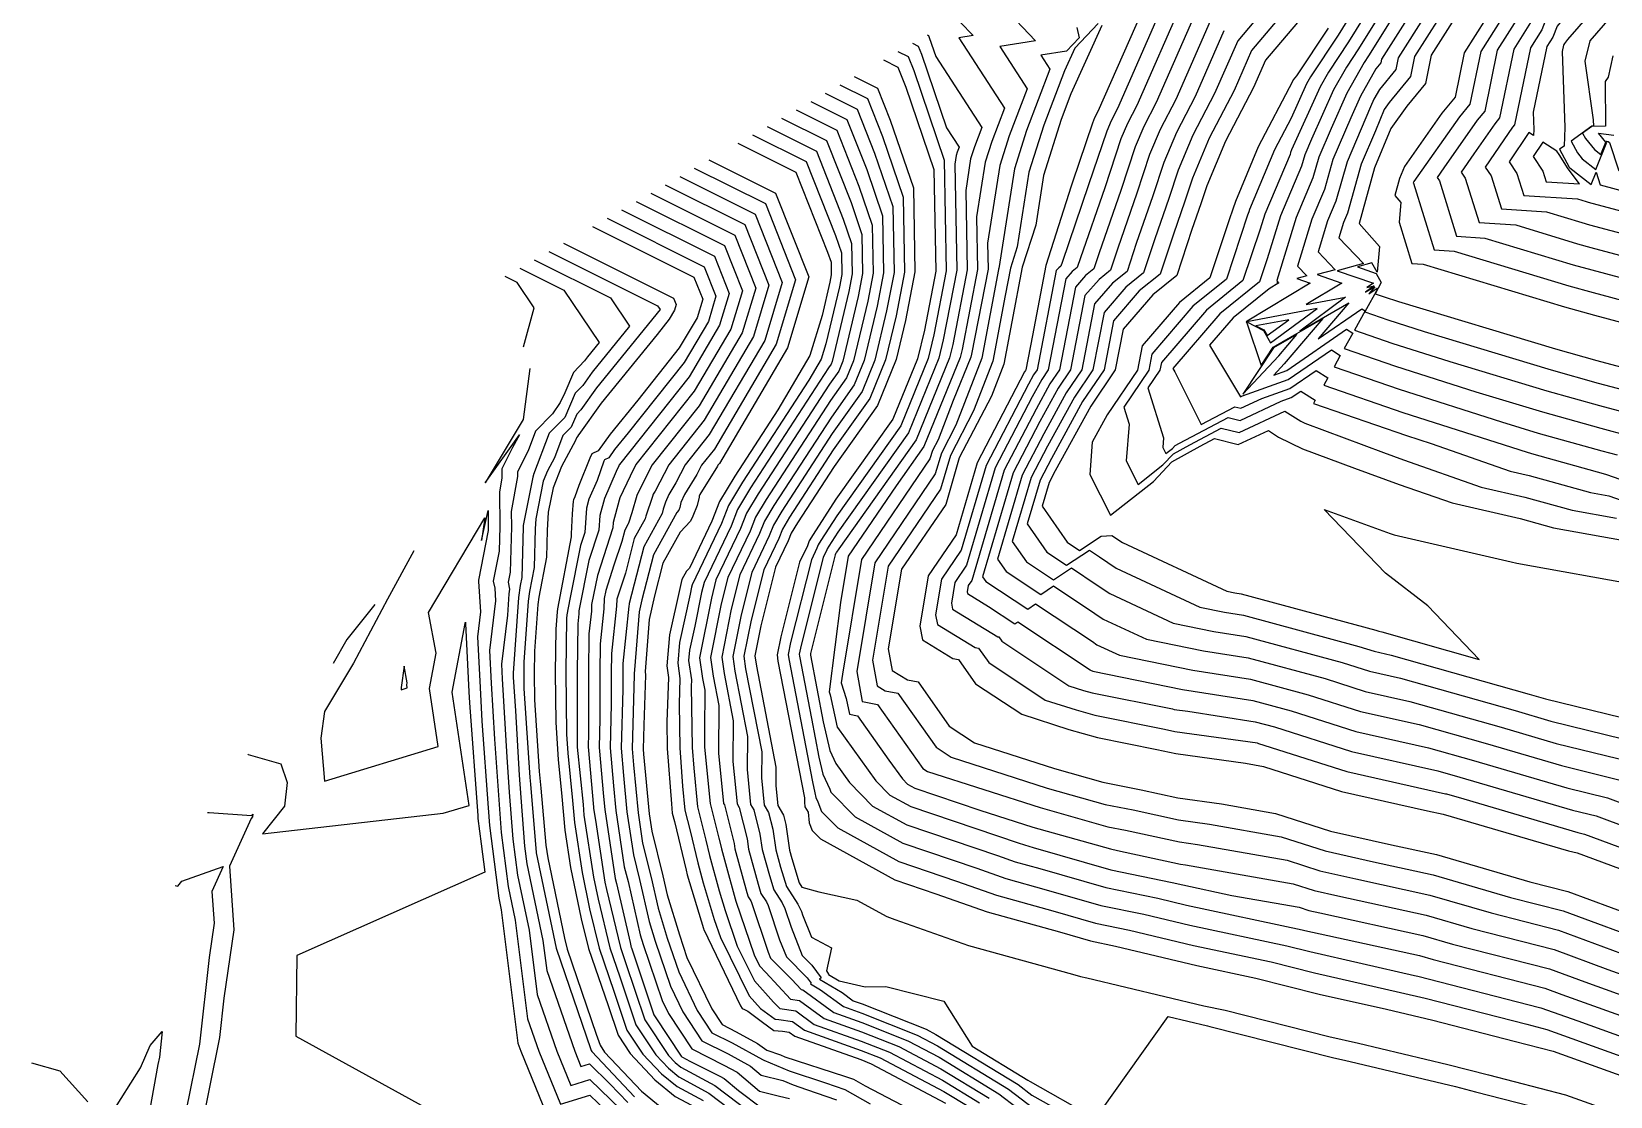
# Model space of a CAD drawing. Header units: millimetres. Extents: x 1157528 to 1158127, y 1280646 to 1281429.
# Drawn here: x 1157646.3 to 1157721, y 1280995.7 to 1281046.1 of the extents above; entities that cross this region are included whole.
import ezdxf

# ---------------------------------------------------------------- set-up
doc = ezdxf.new("R2010")
doc.units = ezdxf.units.MM
doc.layers.add('OCTUBRE', color=31, linetype='Continuous')

msp = doc.modelspace()

# ---------------------------------------------------------------- linework, layer by layer
at = {"layer": 'OCTUBRE', "flags": 128}
for points, elevation in [([(1157720.976, 1281056.097), (1157720.738, 1281055.367), (1157720.164, 1281053.084), (1157718.73, 1281051.621), (1157717.047, 1281049.577), (1157716.13, 1281047.224), (1157714.826, 1281045.164), (1157714.312, 1281042.675), (1157713.826, 1281042.083), (1157711.669, 1281039.011), (1157711.634, 1281038.96), (1157711.646, 1281038.943), (1157712.63, 1281035.787), (1157713.567, 1281035.725), (1157718.988, 1281034.086), (1157720.144, 1281033.763), (1157724.757, 1281032.527)], 404), ([(1157721.116, 1281054.087), (1157720.767, 1281052.701), (1157719.896, 1281051.812), (1157717.393, 1281048.772), (1157716.656, 1281046.88), (1157715.608, 1281045.224), (1157715.014, 1281042.348), (1157714.658, 1281041.915), (1157713.083, 1281039.671), (1157712.768, 1281039.207), (1157712.868, 1281039.056), (1157713.687, 1281036.431), (1157715.023, 1281036.343), (1157719.195, 1281035.081), (1157720.085, 1281034.833), (1157725.254, 1281033.448)], 403.5), ([(1157721.063, 1281052.003), (1157717.739, 1281047.967), (1157717.182, 1281046.536), (1157716.389, 1281045.283), (1157715.715, 1281042.021), (1157715.491, 1281041.748), (1157714.496, 1281040.331), (1157713.901, 1281039.454), (1157714.09, 1281039.17), (1157714.744, 1281037.074), (1157716.48, 1281036.96), (1157719.402, 1281036.076), (1157720.026, 1281035.902), (1157725.752, 1281034.368)], 403), ([(1157721.188, 1281050.929), (1157718.085, 1281047.162), (1157717.708, 1281046.192), (1157717.17, 1281045.343), (1157716.417, 1281041.694), (1157716.323, 1281041.58), (1157715.91, 1281040.991), (1157715.034, 1281039.701), (1157715.313, 1281039.283), (1157715.801, 1281037.718), (1157717.936, 1281037.578), (1157719.61, 1281037.072), (1157719.967, 1281036.972), (1157726.249, 1281035.288)], 402.5), ([(1157721.642, 1281050.163), (1157720.06, 1281048.333), (1157718.432, 1281046.357), (1157718.234, 1281045.848), (1157717.951, 1281045.402), (1157717.309, 1281042.29), (1157717.337, 1281041.484), (1157717.325, 1281041.191), (1157717.105, 1281041.33), (1157716.167, 1281039.948), (1157716.535, 1281039.396), (1157716.858, 1281038.362), (1157719.393, 1281038.195), (1157719.817, 1281038.067), (1157719.908, 1281038.041), (1157726.747, 1281036.209)], 402), ([(1157711.659, 1281049.504), (1157709.045, 1281045.291), (1157708.474, 1281044.424), (1157707.867, 1281043.346), (1157706.818, 1281041.016), (1157706.502, 1281040.276), (1157706.353, 1281039.742), (1157705.356, 1281037.398), (1157704.731, 1281035.365), (1157704.367, 1281034.268), (1157702.488, 1281032.752), (1157700.273, 1281030.177), (1157700.371, 1281030.015), (1157701.609, 1281027.518), (1157703.197, 1281028.361), (1157703.485, 1281028.289), (1157704.471, 1281028.75), (1157705.797, 1281029.224), (1157707.042, 1281030.08), (1157707.593, 1281029.726), (1157707.404, 1281029.383), (1157711.143, 1281028.095), (1157717.015, 1281026.22), (1157717.328, 1281026.125), (1157720.616, 1281025.207), (1157720.777, 1281025.164), (1157723.51, 1281024.201)], 408), ([(1157712.976, 1281049.288), (1157710.138, 1281044.807), (1157710.103, 1281044.636), (1157709.867, 1281044.348), (1157709.138, 1281043.054), (1157708.679, 1281042.035), (1157707.837, 1281040.06), (1157707.438, 1281038.633), (1157706.843, 1281037.236), (1157706.16, 1281035.013), (1157706.597, 1281034.558), (1157706.135, 1281034.433), (1157706.769, 1281034.211), (1157703.784, 1281032.409), (1157703.757, 1281032.388), (1157703.739, 1281032.367), (1157703.763, 1281032.328), (1157704.438, 1281030.318), (1157705.006, 1281031.176), (1157707.364, 1281032.533), (1157705.531, 1281030.385), (1157705.041, 1281029.861), (1157705.654, 1281030.08), (1157708.485, 1281032.027), (1157708.776, 1281031.84), (1157708.375, 1281031.114), (1157710.792, 1281030.282), (1157714.587, 1281029.07), (1157717.743, 1281028.115), (1157720.498, 1281027.346), (1157721.772, 1281027.005)], 407), ([(1157699.415, 1281048.45), (1157696.731, 1281042.331), (1157696.573, 1281042.028), (1157696.466, 1281041.775), (1157695.533, 1281038.979), (1157695.47, 1281038.798), (1157694.27, 1281035.036), (1157693.639, 1281031.735), (1157693.324, 1281030.114), (1157693.299, 1281030.076), (1157693.262, 1281030.009), (1157691.024, 1281025.706), (1157690.023, 1281022.302), (1157688.706, 1281020.365), (1157688.31, 1281017.988), (1157688.43, 1281017.339), (1157689.863, 1281016.46), (1157690.134, 1281016.408), (1157690.942, 1281015.262), (1157693.124, 1281013.813), (1157695.357, 1281013.1), (1157696.706, 1281012.72), (1157699.509, 1281012.155), (1157700.413, 1281011.958), (1157703.705, 1281011.497), (1157704.558, 1281011.346), (1157708.236, 1281010.168), (1157712.315, 1281009.251), (1157713.048, 1281009.09), (1157718.974, 1281007.363), (1157719.385, 1281007.258), (1157726.235, 1281004.724)], 414.5), ([(1157709.525, 1281048.266), (1157708.086, 1281045.946), (1157706.78, 1281043.965), (1157706.596, 1281043.638), (1157705.866, 1281042.017), (1157705.083, 1281040.516), (1157703.899, 1281037.694), (1157703.862, 1281037.581), (1157703.806, 1281037.419), (1157702.801, 1281034.392), (1157701.22, 1281033.116), (1157699.276, 1281030.856), (1157699.129, 1281030.099), (1157697.947, 1281028.349), (1157698.203, 1281027.535), (1157698.069, 1281025.8), (1157698.634, 1281024.688), (1157699.801, 1281025.61), (1157700.3, 1281026.142), (1157701.074, 1281026.566), (1157702.561, 1281027.356), (1157703.405, 1281027.144), (1157705.571, 1281028.156), (1157706.315, 1281027.674), (1157706.511, 1281027.579), (1157710.229, 1281026.196), (1157711.179, 1281025.853), (1157714.842, 1281024.566), (1157716.904, 1281024.091), (1157719.142, 1281023.467), (1157721.243, 1281023.088)], 409), ([(1157710.592, 1281048.885), (1157708.566, 1281045.619), (1157707.627, 1281044.194), (1157707.231, 1281043.492), (1157705.887, 1281040.507), (1157705.835, 1281040.385), (1157705.81, 1281040.296), (1157704.612, 1281037.479), (1157704.394, 1281036.769), (1157703.584, 1281034.33), (1157701.854, 1281032.934), (1157699.727, 1281030.461), (1157699.656, 1281030.097), (1157699.088, 1281029.256), (1157699.832, 1281026.889), (1157699.797, 1281026.438), (1157699.945, 1281026.148), (1157700.249, 1281026.388), (1157700.378, 1281026.527), (1157700.58, 1281026.637), (1157702.879, 1281027.859), (1157703.445, 1281027.717), (1157705.387, 1281028.624), (1157705.868, 1281028.796), (1157706.32, 1281029.107), (1157707.001, 1281028.668), (1157706.918, 1281028.517), (1157711.319, 1281027.001), (1157712.483, 1281026.629), (1157716.213, 1281025.319), (1157717.116, 1281025.11), (1157720.014, 1281024.303), (1157720.886, 1281024.146), (1157723.338, 1281023.283)], 408.5), ([(1157713.502, 1281048.944), (1157710.92, 1281044.867), (1157710.805, 1281044.31), (1157710.033, 1281043.369), (1157709.773, 1281042.908), (1157709.609, 1281042.545), (1157708.504, 1281039.951), (1157707.98, 1281038.079), (1157707.587, 1281037.156), (1157707.136, 1281035.686), (1157707.942, 1281034.846), (1157707.088, 1281034.615), (1157708.26, 1281034.206), (1157706.577, 1281033.191), (1157708.438, 1281033.544), (1157706.268, 1281031.945), (1157708.588, 1281033.28), (1157707.133, 1281031.574), (1157709.207, 1281033.001), (1157709.367, 1281032.897), (1157708.861, 1281031.98), (1157710.616, 1281031.375), (1157713.372, 1281030.495), (1157717.95, 1281029.11), (1157720.439, 1281028.416), (1157722.27, 1281027.925)], 406.5), ([(1157714.027, 1281048.6), (1157711.701, 1281044.926), (1157711.506, 1281043.983), (1157710.496, 1281042.752), (1157710.266, 1281042.425), (1157709.843, 1281041.418), (1157709.172, 1281039.843), (1157708.523, 1281037.525), (1157708.331, 1281037.075), (1157708.111, 1281036.359), (1157709.287, 1281035.135), (1157708.042, 1281034.798), (1157709.75, 1281034.201), (1157709.433, 1281034.01), (1157709.784, 1281034.077), (1157709.375, 1281033.775), (1157709.812, 1281034.027), (1157709.538, 1281033.706), (1157709.929, 1281033.974), (1157709.959, 1281033.955), (1157709.347, 1281032.845), (1157710.441, 1281032.468), (1157712.158, 1281031.92), (1157718.158, 1281030.106), (1157720.38, 1281029.485), (1157722.767, 1281028.846)], 406), ([(1157721.602, 1281048.826), (1157718.931, 1281045.738), (1157718.778, 1281045.552), (1157718.759, 1281045.504), (1157718.733, 1281045.462), (1157718.672, 1281045.169), (1157718.799, 1281041.565), (1157718.764, 1281040.693), (1157718.555, 1281040.541), (1157719.011, 1281039.701), (1157719.035, 1281039.671), (1157720.04, 1281038.873), (1157720.275, 1281039.458), (1157720.468, 1281038.852), (1157726.008, 1281037.355)], 401.5), ([(1157700.069, 1281047.988), (1157697.65, 1281042.472), (1157697.346, 1281041.891), (1157697.142, 1281041.404), (1157696.29, 1281038.852), (1157695.031, 1281035.191), (1157694.971, 1281035.011), (1157694.877, 1281034.935), (1157694.761, 1281034.801), (1157693.852, 1281030.112), (1157693.685, 1281029.866), (1157693.442, 1281029.424), (1157691.448, 1281025.59), (1157690.27, 1281021.582), (1157689.337, 1281020.21), (1157689.057, 1281018.527), (1157689.142, 1281018.067), (1157690.929, 1281016.971), (1157691.089, 1281016.94), (1157691.565, 1281016.265), (1157694.237, 1281014.49), (1157695.699, 1281014.023), (1157696.581, 1281013.775), (1157699.878, 1281013.111), (1157700.371, 1281013.004), (1157704.273, 1281012.457), (1157704.278, 1281012.456), (1157708.492, 1281011.106), (1157713.166, 1281010.056), (1157713.207, 1281010.047), (1157714.024, 1281009.808), (1157719.411, 1281008.229), (1157719.735, 1281008.149), (1157727.132, 1281005.395)], 414), ([(1157700.724, 1281047.525), (1157698.569, 1281042.614), (1157698.12, 1281041.753), (1157697.818, 1281041.033), (1157697.047, 1281038.725), (1157695.908, 1281035.414), (1157695.754, 1281034.949), (1157695.511, 1281034.753), (1157695.213, 1281034.406), (1157694.379, 1281030.111), (1157694.072, 1281029.656), (1157693.623, 1281028.839), (1157691.873, 1281025.474), (1157690.517, 1281020.861), (1157689.969, 1281020.055), (1157689.804, 1281019.066), (1157689.854, 1281018.795), (1157691.995, 1281017.482), (1157692.044, 1281017.473), (1157692.188, 1281017.268), (1157695.351, 1281015.168), (1157696.04, 1281014.947), (1157696.457, 1281014.83), (1157700.248, 1281014.067), (1157700.328, 1281014.049), (1157700.972, 1281013.959), (1157704.166, 1281013.464), (1157705.071, 1281013.22), (1157708.713, 1281012.053), (1157712.802, 1281011.134), (1157713.833, 1281010.843), (1157719.157, 1281009.281), (1157720.276, 1281009.006), (1157726.53, 1281006.678)], 413.5), ([(1157714.553, 1281048.256), (1157712.482, 1281044.986), (1157712.208, 1281043.656), (1157711.329, 1281042.585), (1157710.583, 1281041.523), (1157709.801, 1281039.663), (1157709.08, 1281037.031), (1157710.041, 1281035.949), (1157709.926, 1281034.731), (1157709.684, 1281035.167), (1157708.996, 1281034.981), (1157709.883, 1281034.671), (1157710.125, 1281034.242), (1157709.832, 1281033.711), (1157710.265, 1281033.562), (1157710.944, 1281033.345), (1157718.365, 1281031.101), (1157720.321, 1281030.555), (1157723.264, 1281029.766)], 405.5), ([(1157715.605, 1281047.568), (1157714.045, 1281045.105), (1157713.611, 1281043.002), (1157712.994, 1281042.25), (1157711.217, 1281039.719), (1157710.978, 1281039.153), (1157710.759, 1281038.351), (1157711.051, 1281038.021), (1157710.964, 1281037.095), (1157711.573, 1281035.143), (1157712.11, 1281035.108), (1157718.78, 1281033.091), (1157720.203, 1281032.694), (1157724.259, 1281031.607)], 404.5), ([(1157692.256, 1281047.274), (1157693.772, 1281045.672), (1157692.094, 1281045.406), (1157693.386, 1281043.407), (1157692.527, 1281041.17), (1157692.089, 1281039.77), (1157691.512, 1281036.107), (1157691.535, 1281034.869), (1157690.756, 1281030.851), (1157690.724, 1281030.712), (1157689.887, 1281028.661), (1157689.168, 1281026.799), (1157688.902, 1281026.288), (1157688.789, 1281025.904), (1157685.549, 1281021.139), (1157684.645, 1281015.71), (1157684.594, 1281015.305), (1157684.824, 1281014.56), (1157684.987, 1281013.816), (1157685.358, 1281013.745), (1157686.84, 1281011.647), (1157687.482, 1281010.755), (1157687.718, 1281010.514), (1157688.066, 1281010.322), (1157691.143, 1281009.282), (1157693.648, 1281008.481), (1157697.327, 1281007.444), (1157697.661, 1281007.377), (1157700.625, 1281006.731), (1157700.865, 1281006.697), (1157705.959, 1281005.797), (1157706.956, 1281005.477), (1157708.062, 1281005.228), (1157712.252, 1281004.31), (1157714.405, 1281003.682), (1157718.29, 1281002.687), (1157720.828, 1281001.748), (1157725.427, 1281000.102)], 417), ([(1157701.378, 1281047.063), (1157699.488, 1281042.755), (1157698.894, 1281041.616), (1157698.494, 1281040.662), (1157697.804, 1281038.598), (1157696.786, 1281035.636), (1157696.537, 1281034.887), (1157696.145, 1281034.571), (1157695.664, 1281034.012), (1157694.907, 1281030.11), (1157694.459, 1281029.446), (1157693.803, 1281028.254), (1157692.297, 1281025.358), (1157690.764, 1281020.141), (1157690.6, 1281019.9), (1157690.551, 1281019.604), (1157690.566, 1281019.524), (1157691.554, 1281018.918), (1157692.804, 1281018.097), (1157692.937, 1281018.185), (1157696.358, 1281015.915), (1157696.378, 1281015.901), (1157696.48, 1281015.853), (1157700.719, 1281014.988), (1157704.056, 1281014.471), (1157705.87, 1281013.981), (1157708.928, 1281013.001), (1157712.361, 1281012.23), (1157714.488, 1281011.629), (1157718.903, 1281010.334), (1157720.816, 1281009.864), (1157725.928, 1281007.961)], 413), ([(1157704.679, 1281047.262), (1157703.341, 1281045.675), (1157702.246, 1281043.18), (1157701.214, 1281041.203), (1157700.521, 1281039.549), (1157700.076, 1281038.216), (1157699.418, 1281036.305), (1157698.886, 1281034.701), (1157698.048, 1281034.025), (1157697.018, 1281032.828), (1157696.49, 1281030.106), (1157695.618, 1281028.815), (1157694.345, 1281026.498), (1157693.57, 1281025.009), (1157692.681, 1281021.984), (1157693.348, 1281021.026), (1157694.635, 1281020.181), (1157695.477, 1281020.735), (1157696.695, 1281019.927), (1157697.284, 1281019.523), (1157700.285, 1281018.12), (1157702.209, 1281017.728), (1157703.724, 1281017.493), (1157708.268, 1281016.265), (1157709.572, 1281015.847), (1157711.037, 1281015.518), (1157716.452, 1281013.988), (1157718.14, 1281013.493), (1157722.437, 1281012.436)], 411.5), ([(1157705.554, 1281047.061), (1157703.995, 1281045.213), (1157703.166, 1281043.322), (1157701.988, 1281041.066), (1157701.197, 1281039.178), (1157700.833, 1281038.089), (1157700.296, 1281036.527), (1157699.669, 1281034.639), (1157698.683, 1281033.843), (1157697.47, 1281032.434), (1157697.018, 1281030.104), (1157696.005, 1281028.605), (1157694.526, 1281025.913), (1157693.995, 1281024.892), (1157693.385, 1281022.82), (1157694.311, 1281021.489), (1157695.246, 1281020.875), (1157696.323, 1281021.586), (1157696.808, 1281021.264), (1157697.587, 1281020.73), (1157701.553, 1281018.876), (1157702.706, 1281018.641), (1157703.613, 1281018.5), (1157709.067, 1281017.026), (1157709.787, 1281016.795), (1157710.596, 1281016.614), (1157717.107, 1281014.774), (1157717.886, 1281014.546), (1157722.978, 1281013.294)], 411), ([(1157706.429, 1281046.86), (1157704.649, 1281044.75), (1157704.085, 1281043.463), (1157702.762, 1281040.929), (1157701.872, 1281038.807), (1157701.59, 1281037.962), (1157701.173, 1281036.75), (1157700.452, 1281034.577), (1157699.317, 1281033.661), (1157697.921, 1281032.039), (1157697.546, 1281030.103), (1157696.392, 1281028.394), (1157694.706, 1281025.328), (1157694.419, 1281024.776), (1157694.09, 1281023.655), (1157695.275, 1281021.952), (1157695.856, 1281021.57), (1157696.879, 1281022.244), (1157697.39, 1281022.279), (1157697.889, 1281021.937), (1157702.822, 1281019.632), (1157703.203, 1281019.554), (1157703.503, 1281019.507), (1157709.867, 1281017.787), (1157710.002, 1281017.744), (1157710.154, 1281017.71), (1157714.751, 1281016.411), (1157712.324, 1281018.952), (1157710.329, 1281020.49), (1157707.419, 1281023.501), (1157710.548, 1281022.37), (1157710.729, 1281022.306), (1157716.266, 1281021.031), (1157716.526, 1281020.958), (1157722.313, 1281019.915)], 410.5), ([(1157711.041, 1281047.407), (1157709.525, 1281044.964), (1157709.32, 1281044.653), (1157708.502, 1281043.2), (1157707.748, 1281041.526), (1157707.17, 1281040.168), (1157706.895, 1281039.188), (1157706.1, 1281037.317), (1157705.185, 1281034.339), (1157705.252, 1281034.269), (1157705.181, 1281034.25), (1157705.278, 1281034.216), (1157704.819, 1281033.939), (1157703.123, 1281032.57), (1157702.006, 1281031.272), (1157703.428, 1281028.915), (1157703.467, 1281028.838), (1157703.516, 1281028.864), (1157703.525, 1281028.862), (1157703.555, 1281028.876), (1157705.725, 1281029.652), (1157707.764, 1281031.054), (1157708.184, 1281030.783), (1157707.889, 1281030.248), (1157710.967, 1281029.188), (1157715.801, 1281027.645), (1157717.535, 1281027.12), (1157720.557, 1281026.277), (1157721.275, 1281026.084)], 407.5), ([(1157721.562, 1281047.489), (1157719.99, 1281045.671), (1157719.744, 1281044.707), (1157720.148, 1281041.938), (1157720.149, 1281041.634), (1157720.08, 1281041.634), (1157719.098, 1281040.922), (1157719.392, 1281040.379), (1157719.623, 1281040.097), (1157720.272, 1281039.582), (1157720.789, 1281040.874), (1157720.754, 1281040.917), (1157720.827, 1281040.907), (1157720.842, 1281040.905), (1157720.92, 1281040.867), (1157721.347, 1281039.529)], 401), ([(1157690.222, 1281046.561), (1157690.824, 1281045.925), (1157690.158, 1281045.82), (1157692.312, 1281042.487), (1157691.709, 1281040.913), (1157691.4, 1281039.929), (1157690.994, 1281037.352), (1157691.041, 1281034.851), (1157690.31, 1281031.078), (1157690.219, 1281030.695), (1157688.499, 1281026.48), (1157687.185, 1281024.628), (1157684.917, 1281021.294), (1157684.552, 1281019.1), (1157684.023, 1281014.872), (1157684.064, 1281014.74), (1157684.399, 1281013.213), (1157684.403, 1281013.212), (1157684.421, 1281013.188), (1157686.232, 1281010.674), (1157686.897, 1281009.995), (1157687.877, 1281009.454), (1157692.951, 1281007.737), (1157693.25, 1281007.632), (1157693.673, 1281007.514), (1157697.334, 1281006.458), (1157700.234, 1281005.863), (1157700.743, 1281005.742), (1157703.06, 1281005.249), (1157706.239, 1281004.687), (1157706.7, 1281004.539), (1157707.212, 1281004.424), (1157712.092, 1281003.354), (1157713.491, 1281002.946), (1157718.071, 1281001.772), (1157719.746, 1281001.153), (1157725.126, 1280999.227)], 417.5), ([(1157695.731, 1281046.297), (1157695.843, 1281045.817), (1157695.244, 1281045.185), (1157694.03, 1281044.993), (1157694.459, 1281044.328), (1157693.346, 1281041.427), (1157692.777, 1281039.612), (1157692.036, 1281034.906), (1157692.03, 1281034.887), (1157692.025, 1281034.861), (1157691.235, 1281030.66), (1157690.01, 1281027.487), (1157689.326, 1281026.172), (1157689.036, 1281025.183), (1157686.18, 1281020.984), (1157685.323, 1281015.833), (1157685.582, 1281014.425), (1157685.599, 1281014.415), (1157686.313, 1281014.277), (1157688.45, 1281011.251), (1157688.671, 1281011.105), (1157693.99, 1281009.405), (1157697.203, 1281008.499), (1157698.031, 1281008.333), (1157700.583, 1281007.776), (1157701.433, 1281007.657), (1157705.679, 1281006.907), (1157707.212, 1281006.415), (1157708.913, 1281006.033), (1157712.411, 1281005.266), (1157715.319, 1281004.418), (1157718.509, 1281003.601), (1157721.909, 1281002.343)], 416.5), ([(1157696.74, 1281046.494), (1157695.634, 1281045.327), (1157695.148, 1281044.245), (1157694.165, 1281041.684), (1157693.466, 1281039.453), (1157692.911, 1281035.93), (1157692.59, 1281034.924), (1157692.34, 1281033.618), (1157691.757, 1281030.517), (1157690.853, 1281028.175), (1157689.751, 1281026.055), (1157689.283, 1281024.463), (1157686.811, 1281020.829), (1157686.07, 1281016.372), (1157686.294, 1281015.154), (1157686.665, 1281014.926), (1157687.269, 1281014.81), (1157689.073, 1281012.254), (1157689.784, 1281011.782), (1157694.332, 1281010.328), (1157697.078, 1281009.554), (1157698.4, 1281009.288), (1157700.54, 1281008.822), (1157702.001, 1281008.617), (1157705.398, 1281008.016), (1157707.468, 1281007.353), (1157709.763, 1281006.838), (1157712.57, 1281006.222), (1157716.233, 1281005.155), (1157718.728, 1281004.515), (1157722.991, 1281002.939)], 416), ([(1157696.908, 1281046.402), (1157695.454, 1281043.166), (1157694.984, 1281041.942), (1157694.154, 1281039.295), (1157693.786, 1281036.953), (1157693.15, 1281034.961), (1157692.656, 1281032.376), (1157692.279, 1281030.374), (1157691.696, 1281028.862), (1157690.175, 1281025.939), (1157689.53, 1281023.743), (1157687.443, 1281020.674), (1157686.816, 1281016.91), (1157687.006, 1281015.882), (1157687.731, 1281015.437), (1157688.224, 1281015.343), (1157689.696, 1281013.257), (1157690.898, 1281012.459), (1157694.673, 1281011.252), (1157696.954, 1281010.61), (1157698.77, 1281010.244), (1157700.498, 1281009.867), (1157702.569, 1281009.577), (1157705.118, 1281009.126), (1157707.724, 1281008.291), (1157710.614, 1281007.642), (1157712.73, 1281007.178), (1157717.146, 1281005.891), (1157718.947, 1281005.429), (1157724.072, 1281003.534)], 415.5), ([(1157702.032, 1281046.6), (1157700.408, 1281042.897), (1157699.667, 1281041.478), (1157699.169, 1281040.291), (1157698.561, 1281038.47), (1157697.663, 1281035.859), (1157697.32, 1281034.825), (1157696.78, 1281034.389), (1157696.116, 1281033.617), (1157695.435, 1281030.108), (1157694.845, 1281029.235), (1157693.984, 1281027.668), (1157692.721, 1281025.241), (1157691.273, 1281020.313), (1157691.422, 1281020.1), (1157693.415, 1281018.791), (1157693.784, 1281019.035), (1157696.47, 1281017.252), (1157696.68, 1281017.108), (1157697.749, 1281016.609), (1157701.216, 1281015.901), (1157703.945, 1281015.479), (1157706.669, 1281014.742), (1157709.143, 1281013.95), (1157711.92, 1281013.326), (1157715.143, 1281012.415), (1157718.648, 1281011.387), (1157721.357, 1281010.721)], 412.5), ([(1157702.687, 1281046.138), (1157701.327, 1281043.039), (1157700.441, 1281041.341), (1157699.845, 1281039.92), (1157699.319, 1281038.343), (1157698.541, 1281036.082), (1157698.103, 1281034.763), (1157697.414, 1281034.207), (1157696.567, 1281033.223), (1157695.962, 1281030.107), (1157695.232, 1281029.025), (1157694.164, 1281027.083), (1157693.146, 1281025.125), (1157691.977, 1281021.149), (1157692.385, 1281020.563), (1157694.025, 1281019.486), (1157694.63, 1281019.885), (1157696.583, 1281018.59), (1157696.982, 1281018.316), (1157699.017, 1281017.365), (1157701.713, 1281016.814), (1157703.834, 1281016.486), (1157707.469, 1281015.504), (1157709.358, 1281014.898), (1157711.478, 1281014.422), (1157715.797, 1281013.202), (1157718.394, 1281012.44), (1157721.897, 1281011.579)], 412), ([(1157707.606, 1281046.274), (1157706.114, 1281044.011), (1157705.958, 1281043.825), (1157705.923, 1281043.747), (1157704.309, 1281040.654), (1157703.224, 1281038.065), (1157703.104, 1281037.708), (1157702.928, 1281037.196), (1157702.018, 1281034.453), (1157700.585, 1281033.298), (1157698.824, 1281031.25), (1157698.601, 1281030.1), (1157697.165, 1281027.974), (1157696.458, 1281026.688), (1157696.34, 1281025.163), (1157697.323, 1281023.229), (1157699.354, 1281024.832), (1157700.222, 1281025.757), (1157701.568, 1281026.495), (1157702.242, 1281026.853), (1157703.365, 1281026.572), (1157704.784, 1281027.235), (1157705.271, 1281026.919), (1157706.401, 1281026.368), (1157708.854, 1281025.456), (1157710.969, 1281024.692), (1157713.471, 1281023.813), (1157716.691, 1281023.071), (1157718.27, 1281022.631), (1157721.599, 1281022.031)], 409.5), ([(1157687.961, 1281045.563), (1157688.237, 1281045.425), (1157688.388, 1281045.045), (1157689.577, 1281041.555), (1157690.165, 1281040.645), (1157690.071, 1281040.399), (1157690.023, 1281040.245), (1157689.959, 1281039.843), (1157690.053, 1281034.816), (1157689.416, 1281031.533), (1157689.211, 1281030.663), (1157687.769, 1281027.129), (1157684.432, 1281022.427), (1157683.999, 1281021.764), (1157683.929, 1281021.645), (1157683.893, 1281021.553), (1157683.744, 1281021.242), (1157682.666, 1281016.949), (1157682.609, 1281016.66), (1157682.623, 1281016.56), (1157683.192, 1281013.615), (1157683.54, 1281011.779), (1157683.726, 1281010.987), (1157684.049, 1281010.269), (1157684.106, 1281010.129), (1157685.255, 1281008.957), (1157687.498, 1281007.716), (1157691.009, 1281006.529), (1157692.369, 1281006.049), (1157694.288, 1281005.516), (1157696.858, 1281004.775), (1157698.893, 1281004.357), (1157701.075, 1281003.837), (1157705.652, 1281002.863), (1157706.739, 1281002.588), (1157711.7, 1281001.464), (1157711.849, 1281001.429), (1157717.611, 1280999.951), (1157717.663, 1280999.937), (1157719.414, 1280999.307), (1157724.525, 1280997.477)], 418.5), ([(1157688.649, 1281045.957), (1157688.719, 1281045.922), (1157688.757, 1281045.825), (1157689.061, 1281044.936), (1157691.239, 1281041.566), (1157690.89, 1281040.656), (1157690.711, 1281040.087), (1157690.477, 1281038.598), (1157690.547, 1281034.834), (1157689.863, 1281031.305), (1157689.715, 1281030.679), (1157688.134, 1281026.805), (1157684.475, 1281021.649), (1157684.37, 1281021.488), (1157684.352, 1281021.459), (1157684.344, 1281021.436), (1157684.308, 1281021.361), (1157683.134, 1281016.686), (1157683.132, 1281016.68), (1157683.133, 1281016.677), (1157683.146, 1281016.608), (1157683.742, 1281013.461), (1157684.061, 1281012.103), (1157684.34, 1281011.483), (1157684.982, 1281010.593), (1157686.076, 1281009.476), (1157687.688, 1281008.585), (1157691.98, 1281007.133), (1157692.81, 1281006.84), (1157693.98, 1281006.515), (1157697.096, 1281005.616), (1157699.564, 1281005.11), (1157700.909, 1281004.789), (1157706.378, 1281003.625), (1157706.512, 1281003.592), (1157707.229, 1281003.429), (1157711.933, 1281002.398), (1157712.577, 1281002.21), (1157717.852, 1281000.858), (1157718.665, 1281000.558), (1157724.826, 1280998.352)], 418), ([(1157686.586, 1281044.774), (1157687.273, 1281044.431), (1157687.648, 1281043.484), (1157688.975, 1281039.589), (1157689.064, 1281034.781), (1157688.523, 1281031.988), (1157688.202, 1281030.63), (1157687.038, 1281027.778), (1157684.345, 1281023.983), (1157683.259, 1281022.316), (1157683.081, 1281022.018), (1157682.991, 1281021.786), (1157682.617, 1281021.004), (1157681.73, 1281017.473), (1157681.561, 1281016.621), (1157681.603, 1281016.324), (1157682.853, 1281009.861), (1157682.851, 1281009.657), (1157682.872, 1281009.441), (1157683.027, 1281009.181), (1157683.075, 1281008.676), (1157683.22, 1281008.319), (1157683.613, 1281007.918), (1157687.12, 1281005.979), (1157689.067, 1281005.32), (1157691.487, 1281004.467), (1157694.904, 1281003.518), (1157696.382, 1281003.091), (1157697.552, 1281002.851), (1157701.406, 1281001.932), (1157704.198, 1281001.338), (1157707.194, 1281000.581), (1157710.375, 1280999.86), (1157712.56, 1280999.34), (1157716.401, 1280998.355), (1157718.252, 1280997.876), (1157723.021, 1280996.159)], 419.5), ([(1157687.274, 1281045.168), (1157687.755, 1281044.928), (1157688.018, 1281044.265), (1157689.462, 1281040.028), (1157689.558, 1281034.799), (1157688.97, 1281031.76), (1157688.706, 1281030.647), (1157687.403, 1281027.454), (1157684.388, 1281023.205), (1157683.629, 1281022.04), (1157683.505, 1281021.831), (1157683.442, 1281021.669), (1157683.18, 1281021.123), (1157682.198, 1281017.211), (1157682.085, 1281016.641), (1157682.113, 1281016.442), (1157683.239, 1281010.622), (1157683.338, 1281010.098), (1157683.391, 1281009.871), (1157683.483, 1281009.666), (1157683.663, 1281009.224), (1157684.434, 1281008.437), (1157687.309, 1281006.848), (1157690.038, 1281005.925), (1157691.928, 1281005.258), (1157694.596, 1281004.517), (1157696.62, 1281003.933), (1157698.222, 1281003.604), (1157701.24, 1281002.885), (1157704.925, 1281002.1), (1157706.967, 1281001.585), (1157711.038, 1281000.662), (1157712.204, 1281000.384), (1157717.006, 1280999.153), (1157717.957, 1280998.907), (1157723.814, 1280996.799)], 419), ([(1157721.063, 1281044.958), (1157720.854, 1281043.957), (1157720.707, 1281043.754), (1157720.718, 1281041.629), (1157720.084, 1281041.625), (1157719.64, 1281041.303), (1157719.773, 1281041.057), (1157720.21, 1281040.523), (1157720.503, 1281040.291), (1157720.736, 1281040.873), (1157720.389, 1281041.3), (1157721.117, 1281041.201)], 400.5), ([(1157685.211, 1281043.985), (1157686.309, 1281043.437), (1157686.908, 1281041.924), (1157688.003, 1281038.711), (1157688.076, 1281034.746), (1157687.63, 1281032.442), (1157687.193, 1281030.598), (1157686.308, 1281028.427), (1157684.258, 1281025.539), (1157682.518, 1281022.868), (1157682.233, 1281022.39), (1157682.089, 1281022.018), (1157681.49, 1281020.767), (1157680.794, 1281017.998), (1157680.513, 1281016.582), (1157680.583, 1281016.089), (1157681.506, 1281011.316), (1157681.498, 1281010.429), (1157681.59, 1281009.495), (1157681.856, 1281009.049), (1157681.969, 1281008.602), (1157682.142, 1281007.391), (1157682.251, 1281006.991), (1157682.602, 1281005.842), (1157682.735, 1281005.637), (1157683.535, 1281005.424), (1157685.334, 1281005.02), (1157686.742, 1281004.242), (1157687.125, 1281004.112), (1157690.606, 1281002.884), (1157695.52, 1281001.519), (1157695.905, 1281001.408), (1157696.21, 1281001.346), (1157701.738, 1281000.027), (1157702.745, 1280999.813), (1157707.649, 1280998.574), (1157709.05, 1280998.257), (1157713.271, 1280997.251), (1157715.19, 1280996.759), (1157718.84, 1280995.815), (1157721.436, 1280994.881)], 420.5), ([(1157683.836, 1281043.196), (1157685.345, 1281042.443), (1157686.168, 1281040.364), (1157687.03, 1281037.834), (1157687.088, 1281034.712), (1157686.737, 1281032.897), (1157686.185, 1281030.565), (1157685.577, 1281029.076), (1157684.171, 1281027.095), (1157681.777, 1281023.42), (1157681.385, 1281022.763), (1157681.187, 1281022.251), (1157680.363, 1281020.529), (1157679.859, 1281018.523), (1157679.465, 1281016.544), (1157679.563, 1281015.854), (1157680.159, 1281012.77), (1157680.145, 1281011.202), (1157680.308, 1281009.549), (1157680.463, 1281009.288), (1157680.752, 1281008.15), (1157680.856, 1281007.417), (1157681.194, 1281006.186), (1157681.4, 1281005.51), (1157681.801, 1281004.891), (1157681.93, 1281004.628), (1157682.226, 1281003.739), (1157682.747, 1281002.4), (1157683.198, 1281001.946), (1157683.645, 1281001.356), (1157683.562, 1281001.288), (1157684.639, 1281000.647), (1157685.163, 1281000.264), (1157685.582, 1281000.115), (1157688.614, 1280998.913), (1157689.065, 1280998.675), (1157692.961, 1280996.299), (1157693.606, 1280995.804), (1157696.637, 1280994.089)], 421.5), ([(1157684.523, 1281043.59), (1157685.827, 1281042.94), (1157686.538, 1281041.144), (1157687.517, 1281038.272), (1157687.582, 1281034.729), (1157687.183, 1281032.67), (1157686.689, 1281030.581), (1157685.942, 1281028.752), (1157684.214, 1281026.317), (1157682.148, 1281023.144), (1157681.809, 1281022.576), (1157681.638, 1281022.135), (1157680.926, 1281020.648), (1157680.327, 1281018.26), (1157679.989, 1281016.563), (1157680.073, 1281015.972), (1157680.833, 1281012.043), (1157680.822, 1281010.815), (1157680.949, 1281009.522), (1157681.16, 1281009.168), (1157681.361, 1281008.376), (1157681.499, 1281007.404), (1157681.722, 1281006.589), (1157682.001, 1281005.676), (1157682.543, 1281004.841), (1157682.717, 1281004.485), (1157682.769, 1281004.326), (1157683.18, 1281003.273), (1157684.133, 1281002.763), (1157683.889, 1281001.682), (1157683.991, 1281001.521), (1157683.983, 1281001.514), (1157684.496, 1281001.208), (1157685.719, 1281000.921), (1157686.704, 1281000.94), (1157689.439, 1281000.24), (1157690.788, 1280998.119), (1157693.42, 1280996.514), (1157693.52, 1280996.438), (1157696.475, 1280994.766)], 421), ([(1157682.46, 1281042.407), (1157684.38, 1281041.449), (1157685.428, 1281038.803), (1157686.058, 1281036.956), (1157686.1, 1281034.677), (1157685.843, 1281033.352), (1157685.176, 1281030.533), (1157684.847, 1281029.725), (1157684.084, 1281028.65), (1157681.037, 1281023.972), (1157680.537, 1281023.135), (1157680.285, 1281022.484), (1157679.236, 1281020.292), (1157678.923, 1281019.047), (1157678.417, 1281016.505), (1157678.543, 1281015.619), (1157678.812, 1281014.225), (1157678.792, 1281011.974), (1157679.025, 1281009.602), (1157679.07, 1281009.528), (1157679.534, 1281007.697), (1157679.57, 1281007.444), (1157680.136, 1281005.381), (1157680.198, 1281005.177), (1157680.318, 1281004.992), (1157680.357, 1281004.913), (1157681.138, 1281002.564), (1157681.248, 1281002.283), (1157682.251, 1281001.274), (1157682.701, 1281000.789), (1157682.775, 1281000.778), (1157684.242, 1280999.705), (1157685.562, 1280999.236), (1157687.745, 1280998.371), (1157689.219, 1280997.591), (1157692.043, 1280995.869), (1157693.778, 1280994.536)], 422.5), ([(1157683.148, 1281042.802), (1157684.862, 1281041.946), (1157685.798, 1281039.583), (1157686.544, 1281037.395), (1157686.594, 1281034.694), (1157686.29, 1281033.124), (1157685.681, 1281030.549), (1157685.212, 1281029.4), (1157684.127, 1281027.873), (1157681.407, 1281023.696), (1157680.961, 1281022.949), (1157680.736, 1281022.367), (1157679.799, 1281020.411), (1157679.391, 1281018.785), (1157678.941, 1281016.524), (1157679.053, 1281015.737), (1157679.486, 1281013.498), (1157679.469, 1281011.588), (1157679.667, 1281009.576), (1157679.767, 1281009.408), (1157680.143, 1281007.923), (1157680.213, 1281007.431), (1157680.665, 1281005.783), (1157680.799, 1281005.344), (1157681.06, 1281004.942), (1157681.143, 1281004.77), (1157681.682, 1281003.152), (1157681.998, 1281002.341), (1157682.981, 1281001.352), (1157683.178, 1281001.092), (1157683.141, 1281001.062), (1157683.616, 1281000.78), (1157684.702, 1280999.985), (1157685.572, 1280999.676), (1157688.18, 1280998.642), (1157689.142, 1280998.133), (1157692.502, 1280996.084), (1157693.692, 1280995.17)], 422), ([(1157681.085, 1281041.618), (1157683.416, 1281040.455), (1157684.688, 1281037.243), (1157685.085, 1281036.078), (1157685.112, 1281034.642), (1157684.95, 1281033.807), (1157684.168, 1281030.5), (1157684.116, 1281030.374), (1157683.997, 1281030.206), (1157680.296, 1281024.524), (1157679.689, 1281023.507), (1157679.383, 1281022.716), (1157678.108, 1281020.054), (1157677.987, 1281019.572), (1157677.67, 1281017.977), (1157677.417, 1281016.842), (1157677.378, 1281016.358), (1157677.511, 1281015.445), (1157677.5, 1281015.132), (1157677.547, 1281012.246), (1157677.619, 1281011.259), (1157677.798, 1281009.44), (1157678.19, 1281007.868), (1157678.368, 1281007.132), (1157678.823, 1281005.468), (1157679.099, 1281004.541), (1157679.677, 1281002.853), (1157680.488, 1281001.207), (1157681.391, 1281000.205), (1157681.683, 1280999.891), (1157682.454, 1280999.781), (1157683.321, 1280999.146), (1157685.542, 1280998.357), (1157686.875, 1280997.829), (1157689.373, 1280996.508), (1157691.124, 1280995.44)], 423.5), ([(1157681.773, 1281042.013), (1157683.898, 1281040.952), (1157685.058, 1281038.023), (1157685.571, 1281036.517), (1157685.606, 1281034.659), (1157685.397, 1281033.579), (1157684.672, 1281030.516), (1157684.481, 1281030.049), (1157684.041, 1281029.428), (1157680.666, 1281024.248), (1157680.113, 1281023.321), (1157679.834, 1281022.6), (1157678.672, 1281020.173), (1157678.455, 1281019.31), (1157677.893, 1281016.485), (1157678.033, 1281015.501), (1157678.139, 1281014.952), (1157678.122, 1281013.062), (1157678.135, 1281012.272), (1157678.148, 1281012.096), (1157678.393, 1281009.594), (1157678.803, 1281007.953), (1157678.925, 1281007.471), (1157678.927, 1281007.457), (1157679.12, 1281006.755), (1157679.575, 1281005.089), (1157679.61, 1281004.974), (1157680.475, 1281002.444), (1157680.734, 1281001.919), (1157681.022, 1281001.599), (1157682.192, 1281000.34), (1157682.614, 1281000.279), (1157683.782, 1280999.425), (1157685.552, 1280998.797), (1157687.31, 1280998.1), (1157689.296, 1280997.05), (1157691.583, 1280995.655)], 423), ([(1157679.71, 1281040.829), (1157682.452, 1281039.461), (1157683.949, 1281035.682), (1157684.113, 1281035.201), (1157684.124, 1281034.607), (1157684.057, 1281034.261), (1157683.684, 1281032.686), (1157683.111, 1281030.786), (1157681.602, 1281028.218), (1157679.555, 1281025.077), (1157678.841, 1281023.88), (1157678.481, 1281022.949), (1157677.415, 1281020.721), (1157677.283, 1281020.584), (1157677.064, 1281020.189), (1157676.957, 1281019.772), (1157676.467, 1281017.572), (1157676.349, 1281016.1), (1157676.428, 1281015.557), (1157676.35, 1281013.459), (1157676.37, 1281012.195), (1157676.562, 1281009.585), (1157676.606, 1281009.131), (1157676.704, 1281008.74), (1157677.259, 1281006.441), (1157677.317, 1281006.227), (1157678.079, 1281003.675), (1157678.08, 1281003.671), (1157678.099, 1281003.634), (1157679.837, 1281000.018), (1157679.912, 1280999.903), (1157680.015, 1280999.852), (1157680.171, 1280999.767), (1157680.864, 1280999.253), (1157681.401, 1280998.854), (1157681.823, 1280998.827), (1157682.133, 1280998.783), (1157682.401, 1280998.587), (1157685.521, 1280997.478), (1157686.006, 1280997.286), (1157689.527, 1280995.424)], 424.5), ([(1157680.397, 1281041.224), (1157682.934, 1281039.958), (1157684.318, 1281036.462), (1157684.599, 1281035.64), (1157684.618, 1281034.624), (1157684.503, 1281034.034), (1157683.866, 1281031.341), (1157683.645, 1281030.607), (1157683.061, 1281029.614), (1157679.926, 1281024.801), (1157679.265, 1281023.694), (1157678.932, 1281022.833), (1157677.545, 1281019.936), (1157677.519, 1281019.834), (1157677.453, 1281019.499), (1157676.942, 1281017.207), (1157676.864, 1281016.229), (1157676.97, 1281015.501), (1157676.925, 1281014.296), (1157676.959, 1281012.221), (1157677.091, 1281010.422), (1157677.202, 1281009.285), (1157677.447, 1281008.304), (1157677.813, 1281006.786), (1157678.07, 1281005.848), (1157678.589, 1281004.108), (1157678.879, 1281003.262), (1157680.242, 1281000.496), (1157680.782, 1280999.896), (1157681.469, 1280999.386), (1157681.638, 1280999.376), (1157682.293, 1280999.282), (1157682.861, 1280998.866), (1157685.531, 1280997.918), (1157686.44, 1280997.557), (1157689.45, 1280995.966), (1157690.665, 1280995.225)], 424), ([(1157677.647, 1281039.646), (1157681.006, 1281037.97), (1157682.43, 1281034.373), (1157681.511, 1281031.322), (1157678.594, 1281026.362), (1157677.99, 1281025.601), (1157677.76, 1281025.154), (1157677.178, 1281024.212), (1157677.017, 1281023.829), (1157676.956, 1281023.602), (1157676.923, 1281023.464), (1157676.827, 1281023.363), (1157675.711, 1281021.354), (1157675.167, 1281019.231), (1157675.041, 1281018.666), (1157674.821, 1281015.92), (1157674.803, 1281015.752), (1157674.802, 1281015.722), (1157674.802, 1281015.675), (1157674.705, 1281012.186), (1157674.773, 1281011.43), (1157674.986, 1281009.153), (1157675.202, 1281007.723), (1157675.611, 1281006.088), (1157675.945, 1281004.643), (1157676.371, 1281003.229), (1157676.908, 1281001.639), (1157677.789, 1280999.808), (1157678.478, 1280998.752), (1157679.434, 1280998.274), (1157680.87, 1280997.491), (1157680.895, 1280997.472), (1157680.933, 1280997.459), (1157682.126, 1280996.947), (1157683.851, 1280996.389), (1157684.767, 1280996.068), (1157685.957, 1280995.39)], 426), ([(1157678.335, 1281040.04), (1157681.488, 1281038.467), (1157683.057, 1281034.505), (1157682.045, 1281031.143), (1157678.831, 1281025.678), (1157678.765, 1281025.596), (1157678.74, 1281025.547), (1157677.914, 1281024.206), (1157677.881, 1281024.129), (1157677.869, 1281024.083), (1157677.775, 1281023.687), (1157677.58, 1281023.182), (1157677.468, 1281022.948), (1157676.979, 1281022.436), (1157676.162, 1281020.965), (1157675.764, 1281019.411), (1157675.516, 1281018.301), (1157675.319, 1281015.842), (1157675.344, 1281015.669), (1157675.256, 1281013.301), (1157675.224, 1281012.165), (1157675.245, 1281011.934), (1157675.51, 1281009.1), (1157675.634, 1281008.282), (1157676.16, 1281006.181), (1157676.37, 1281005.27), (1157676.94, 1281003.377), (1157677.298, 1281002.318), (1157678.472, 1280999.878), (1157678.956, 1280999.136), (1157679.628, 1280998.8), (1157680.637, 1280998.25), (1157681.073, 1280997.926), (1157681.716, 1280997.708), (1157681.934, 1280997.615), (1157684.743, 1280996.705), (1157685.166, 1280996.557), (1157685.717, 1280996.243), (1157689.152, 1280994.45)], 425.5), ([(1157676.272, 1281038.857), (1157680.042, 1281036.976), (1157681.176, 1281034.111), (1157680.444, 1281031.68), (1157678.12, 1281027.728), (1157676.438, 1281025.612), (1157675.798, 1281024.369), (1157675.707, 1281024.222), (1157675.664, 1281024.12), (1157675.355, 1281023.184), (1157675.329, 1281023.066), (1157674.81, 1281022.13), (1157674.389, 1281020.491), (1157673.981, 1281019.263), (1157673.974, 1281018.928), (1157673.735, 1281016.687), (1157673.723, 1281015.758), (1157673.724, 1281014.292), (1157673.666, 1281012.228), (1157673.828, 1281010.424), (1157673.936, 1281009.26), (1157674.338, 1281006.605), (1157674.514, 1281005.902), (1157675.094, 1281003.389), (1157675.231, 1281002.932), (1157676.128, 1281000.281), (1157676.423, 1280999.668), (1157677.522, 1280997.984), (1157679.046, 1280997.223), (1157679.677, 1280996.879), (1157680.73, 1280995.99), (1157681.676, 1280995.757), (1157682.151, 1280995.637)], 427), ([(1157676.959, 1281039.252), (1157680.524, 1281037.473), (1157681.803, 1281034.242), (1157680.978, 1281031.501), (1157678.357, 1281027.045), (1157677.214, 1281025.607), (1157676.779, 1281024.762), (1157676.443, 1281024.217), (1157676.284, 1281023.841), (1157676.176, 1281023.513), (1157676.133, 1281023.314), (1157675.261, 1281021.742), (1157674.571, 1281019.051), (1157674.566, 1281019.03), (1157674.558, 1281018.93), (1157674.269, 1281016.22), (1157674.262, 1281015.74), (1157674.263, 1281014.983), (1157674.186, 1281012.207), (1157674.3, 1281010.927), (1157674.461, 1281009.206), (1157674.77, 1281007.164), (1157675.062, 1281005.995), (1157675.519, 1281004.016), (1157675.801, 1281003.08), (1157676.518, 1281000.96), (1157677.106, 1280999.738), (1157678, 1280998.368), (1157679.24, 1280997.749), (1157680.3, 1280997.17), (1157680.81, 1280996.74), (1157681.834, 1280996.488), (1157682.319, 1280996.28), (1157682.958, 1280996.073), (1157684.367, 1280995.58)], 426.5), ([(1157674.897, 1281038.068), (1157679.077, 1281035.982), (1157679.923, 1281033.848), (1157679.377, 1281032.038), (1157677.647, 1281029.095), (1157674.887, 1281025.623), (1157674.608, 1281025.083), (1157674.127, 1281024.059), (1157674.096, 1281023.951), (1157673.813, 1281022.881), (1157673.795, 1281022.642), (1157673.064, 1281020.382), (1157672.787, 1281019.001), (1157672.781, 1281018.686), (1157672.667, 1281017.622), (1157672.643, 1281015.794), (1157672.645, 1281012.908), (1157672.627, 1281012.269), (1157672.882, 1281009.417), (1157672.887, 1281009.366), (1157672.972, 1281008.802), (1157673.42, 1281005.875), (1157673.491, 1281005.534), (1157674.16, 1281002.776), (1157674.398, 1281002.08), (1157675.314, 1280999.359), (1157676.425, 1280997.68), (1157676.742, 1280997.343), (1157677.003, 1280997.129), (1157678.615, 1280996.259), (1157680.829, 1280994.578)], 428), ([(1157675.584, 1281038.463), (1157679.56, 1281036.479), (1157680.55, 1281033.979), (1157679.911, 1281031.859), (1157677.883, 1281028.411), (1157675.662, 1281025.618), (1157675.116, 1281024.556), (1157674.93, 1281024.16), (1157674.697, 1281023.352), (1157674.533, 1281022.856), (1157674.525, 1281022.818), (1157674.359, 1281022.519), (1157674.224, 1281021.994), (1157673.848, 1281020.862), (1157673.463, 1281019.671), (1157673.388, 1281019.296), (1157673.377, 1281018.807), (1157673.201, 1281017.155), (1157673.183, 1281015.776), (1157673.185, 1281013.6), (1157673.147, 1281012.249), (1157673.355, 1281009.921), (1157673.412, 1281009.313), (1157673.905, 1281006.046), (1157673.965, 1281005.809), (1157674.607, 1281003.027), (1157674.665, 1281002.789), (1157674.675, 1281002.76), (1157675.61, 1280999.981), (1157675.738, 1280999.602), (1157675.74, 1280999.598), (1157675.802, 1280999.504), (1157677.029, 1280997.65), (1157677.062, 1280997.614), (1157677.09, 1280997.591), (1157677.432, 1280997.407), (1157678.852, 1280996.697), (1157679.055, 1280996.587), (1157679.733, 1280996.015), (1157680.824, 1280995.192)], 427.5), ([(1157673.521, 1281037.279), (1157678.113, 1281034.988), (1157678.669, 1281033.586), (1157678.31, 1281032.396), (1157677.173, 1281030.461), (1157674.521, 1281027.126), (1157673.877, 1281026.334), (1157673.602, 1281025.945), (1157673.397, 1281025.844), (1157673.372, 1281025.783), (1157673.054, 1281024.877), (1157672.667, 1281023.995), (1157672.552, 1281023.561), (1157672.464, 1281022.42), (1157672.265, 1281021.805), (1157671.757, 1281019.264), (1157671.618, 1281018.521), (1157671.615, 1281018.5), (1157671.605, 1281018.366), (1157671.573, 1281015.818), (1157671.605, 1281012.882), (1157671.665, 1281011.97), (1157671.888, 1281009.738), (1157671.977, 1281008.695), (1157672.338, 1281006.335), (1157672.699, 1281004.609), (1157673.15, 1281002.75), (1157673.844, 1281000.721), (1157674.464, 1280998.879), (1157675.216, 1280997.742), (1157676.103, 1280996.802), (1157676.829, 1280996.204), (1157678.06, 1280995.54)], 429), ([(1157674.209, 1281037.674), (1157678.595, 1281035.485), (1157679.296, 1281033.717), (1157678.844, 1281032.217), (1157677.41, 1281029.778), (1157674.111, 1281025.629), (1157674.101, 1281025.61), (1157674.083, 1281025.572), (1157673.953, 1281025.298), (1157673.395, 1281024.026), (1157673.182, 1281023.221), (1157673.129, 1281022.531), (1157672.665, 1281021.093), (1157672.187, 1281018.705), (1157672.184, 1281018.565), (1157672.133, 1281018.09), (1157672.103, 1281015.812), (1157672.105, 1281012.721), (1157672.11, 1281012.344), (1157672.115, 1281012.258), (1157672.387, 1281009.546), (1157672.429, 1281009.049), (1157672.879, 1281006.105), (1157673.095, 1281005.071), (1157673.655, 1281002.763), (1157674.121, 1281001.401), (1157674.889, 1280999.119), (1157675.821, 1280997.711), (1157676.423, 1280997.073), (1157676.916, 1280996.667), (1157678.337, 1280995.899), (1157680.29, 1280994.417)], 428.5), ([(1157672.834, 1281036.885), (1157677.631, 1281034.491), (1157678.042, 1281033.454), (1157677.777, 1281032.575), (1157676.936, 1281031.144), (1157674.975, 1281028.679), (1157673.664, 1281027.066), (1157673.102, 1281026.273), (1157672.81, 1281026.128), (1157672.701, 1281025.925), (1157672.188, 1281024.644), (1157671.995, 1281024.094), (1157671.938, 1281023.964), (1157671.921, 1281023.901), (1157671.875, 1281023.301), (1157671.824, 1281022.356), (1157671.82, 1281022.215), (1157671.178, 1281018.797), (1157671.159, 1281018.667), (1157671.101, 1281017.844), (1157671.075, 1281015.788), (1157671.101, 1281013.419), (1157671.215, 1281011.682), (1157671.39, 1281009.931), (1157671.525, 1281008.34), (1157671.797, 1281006.565), (1157672.303, 1281004.146), (1157672.645, 1281002.736), (1157673.567, 1281000.042), (1157674.04, 1280998.638), (1157674.612, 1280997.773), (1157675.783, 1280996.531), (1157676.742, 1280995.742), (1157677.783, 1280995.18)], 429.5), ([(1157670.771, 1281035.701), (1157675.901, 1281033.142), (1157676.028, 1281032.955), (1157673.024, 1281029.262), (1157672.28, 1281028.212), (1157672.091, 1281028.014), (1157671.826, 1281027.402), (1157671.435, 1281027.001), (1157671.032, 1281025.947), (1157670.704, 1281025.336), (1157670.503, 1281024.835), (1157670.15, 1281023.064), (1157670.124, 1281022.584), (1157670.073, 1281020.764), (1157669.859, 1281019.625), (1157669.794, 1281019.171), (1157669.587, 1281016.28), (1157669.58, 1281015.7), (1157669.587, 1281015.033), (1157669.865, 1281010.819), (1157669.896, 1281010.509), (1157670.17, 1281007.277), (1157670.173, 1281007.256), (1157671.115, 1281002.757), (1157671.13, 1281002.697), (1157672.737, 1280998.003), (1157672.765, 1280997.918), (1157672.8, 1280997.865), (1157674.824, 1280995.719)], 431), ([(1157671.458, 1281036.096), (1157676.667, 1281033.497), (1157676.788, 1281033.192), (1157676.71, 1281032.932), (1157676.462, 1281032.511), (1157675.884, 1281031.784), (1157673.237, 1281028.53), (1157672.19, 1281027.053), (1157672.166, 1281027.027), (1157672.132, 1281026.948), (1157672.081, 1281026.896), (1157672.029, 1281026.761), (1157671.37, 1281025.532), (1157670.967, 1281024.525), (1157670.738, 1281023.38), (1157670.691, 1281022.508), (1157670.655, 1281021.248), (1157670.298, 1281019.349), (1157670.249, 1281019.003), (1157670.092, 1281016.802), (1157670.078, 1281015.73), (1157670.092, 1281014.495), (1157670.315, 1281011.107), (1157670.394, 1281010.316), (1157670.622, 1281007.631), (1157670.715, 1281007.026), (1157671.511, 1281003.22), (1157671.635, 1281002.71), (1157673.014, 1280998.682), (1157673.19, 1280998.158), (1157673.404, 1280997.834), (1157675.143, 1280995.989), (1157676.568, 1280994.817)], 430.5), ([(1157669.396, 1281034.913), (1157671.48, 1281033.873), (1157673.151, 1281031.406), (1157672.597, 1281030.725), (1157672.46, 1281030.532), (1157671.942, 1281029.988), (1157671.521, 1281029.014), (1157671.3, 1281028.561), (1157670.941, 1281028.028), (1157670.144, 1281027.21), (1157669.786, 1281026.277), (1157669.289, 1281025.284), (1157669.294, 1281025.062), (1157668.996, 1281023.405), (1157669.004, 1281022.684), (1157668.939, 1281020.534), (1157668.847, 1281020.063), (1157668.917, 1281019.74), (1157668.883, 1281019.507), (1157668.812, 1281018.507), (1157668.528, 1281016.193), (1157668.563, 1281015.496), (1157668.781, 1281011.789), (1157668.9, 1281010.132), (1157669.071, 1281007.904), (1157669.287, 1281006.203), (1157669.835, 1281003.598), (1157670.215, 1281000.557), (1157671.145, 1280997.874), (1157671.803, 1280996.262), (1157672.702, 1280996.538), (1157674.193, 1280995.102)], 432), ([(1157670.083, 1281035.307), (1157673.69, 1281033.507), (1157674.59, 1281032.181), (1157672.811, 1281029.993), (1157672.37, 1281029.372), (1157672.017, 1281029.001), (1157671.521, 1281027.855), (1157670.79, 1281027.106), (1157670.042, 1281025.153), (1157670.038, 1281025.143), (1157670.038, 1281025.141), (1157670.019, 1281025.036), (1157669.563, 1281022.747), (1157669.558, 1281022.66), (1157669.49, 1281020.281), (1157669.419, 1281019.901), (1157669.339, 1281019.339), (1157669.083, 1281015.759), (1157669.082, 1281015.671), (1157669.083, 1281015.57), (1157669.187, 1281013.982), (1157669.367, 1281010.935), (1157669.398, 1281010.502), (1157669.622, 1281007.578), (1157669.728, 1281006.743), (1157670.493, 1281003.114), (1157670.669, 1281001.703), (1157671.997, 1280997.872), (1157672.29, 1280997.153), (1157672.691, 1280997.276), (1157673.661, 1280996.342), (1157674.504, 1280995.448)], 431.5), ([(1157669.574, 1281031.192), (1157670.08, 1281033.04), (1157669.269, 1281034.238), (1157668.708, 1281034.518)], 432.5), ([(1157669.877, 1281030.173), (1157669.563, 1281027.761), (1157667.755, 1281024.77), (1157669.379, 1281027.027), (1157669.047, 1281026.434), (1157668.541, 1281025.425), (1157668.551, 1281024.982), (1157668.435, 1281024.341), (1157668.455, 1281022.692), (1157668.419, 1281021.525), (1157668.143, 1281020.111), (1157668.214, 1281019.779), (1157668.252, 1281019.189), (1157667.963, 1281016.834), (1157668.039, 1281015.29), (1157668.195, 1281012.642), (1157668.402, 1281009.762), (1157668.519, 1281008.23), (1157668.845, 1281005.662), (1157669.178, 1281004.081), (1157669.761, 1280999.412), (1157670.294, 1280997.875), (1157671.316, 1280995.37), (1157672.712, 1280995.8), (1157673.892, 1280994.664)], 432.5), ([(1157664.387, 1281021.548), (1157663.138, 1281019.268), (1157661.528, 1281016.235), (1157660.166, 1281013.95), (1157659.985, 1281012.686), (1157660.171, 1281010.647), (1157665.543, 1281012.287), (1157665.127, 1281015.037), (1157665.443, 1281016.705), (1157665.087, 1281018.629), (1157667.746, 1281023.114), (1157667.588, 1281022.031), (1157667.896, 1281023.456), (1157667.905, 1281022.7), (1157667.9, 1281022.516), (1157667.438, 1281020.16), (1157667.452, 1281020.096), (1157667.543, 1281018.659), (1157667.398, 1281017.475), (1157667.516, 1281015.083), (1157667.609, 1281013.496), (1157667.904, 1281009.392), (1157667.968, 1281008.555), (1157668.403, 1281005.122), (1157668.521, 1281004.565), (1157669.307, 1280998.266), (1157669.442, 1280997.877), (1157670.829, 1280994.479)], 433), ([(1157662.55, 1281019.006), (1157661.218, 1281017.36), (1157660.576, 1281016.213)], 433), ([(1157656.545, 1281011.926), (1157656.562, 1281011.92), (1157658.103, 1281011.478), (1157658.402, 1281010.596), (1157658.279, 1281009.466), (1157657.239, 1281008.163), (1157665.775, 1281009.131), (1157667.009, 1281009.508), (1157666.198, 1281014.861), (1157666.813, 1281018.109), (1157666.81, 1281018.128), (1157666.836, 1281018.172), (1157666.833, 1281018.149), (1157666.834, 1281018.128), (1157666.833, 1281018.117), (1157666.993, 1281014.877), (1157667.024, 1281014.349), (1157667.406, 1281009.022), (1157667.416, 1281008.881), (1157667.568, 1281007.683), (1157667.738, 1281006.353), (1157658.863, 1281002.4), (1157658.803, 1280998.594), (1157667.574, 1280993.769)], 433.5), ([(1157654.631, 1281009.17), (1157654.717, 1281009.166), (1157656.713, 1281009.023), (1157656.77, 1281009.089), (1157656.756, 1281008.959), (1157656.694, 1281008.883), (1157655.668, 1281006.626), (1157655.878, 1281003.624), (1157655.409, 1281000.379), (1157655.202, 1280998.532), (1157654.268, 1280993.912)], 434), ([(1157653.106, 1281005.718), (1157653.233, 1281005.681), (1157653.426, 1281005.917), (1157655.38, 1281006.61), (1157654.841, 1281005.425), (1157654.946, 1281003.932), (1157654.712, 1281002.317), (1157654.254, 1280998.218), (1157653.608, 1280995.023)], 434.5), ([(1157696.896, 1280995.094), (1157700.048, 1280999.517), (1157701.904, 1280999.075), (1157702.018, 1280999.051), (1157707.876, 1280997.571), (1157708.387, 1280997.455), (1157713.626, 1280996.207), (1157714.585, 1280995.961), (1157719.135, 1280994.784)], 421), ([(1157650.099, 1280994.913), (1157651.461, 1280997.096), (1157651.915, 1280998.143), (1157652.493, 1280998.813), (1157652.357, 1280997.59), (1157652.287, 1280997.245), (1157650.798, 1280988.967)], 435.5), ([(1157646.316, 1280997.331), (1157647.645, 1280996.95), (1157648.982, 1280995.477)], 435.5)]:
    msp.add_lwpolyline(points, dxfattribs=dict(at, elevation=elevation))
for points, elevation in [([(1157717.915, 1281039.006), (1157719.491, 1281038.902), (1157718.961, 1281039.621), (1157718.527, 1281040.301), (1157718.43, 1281040.454), (1157717.762, 1281040.877), (1157717.3, 1281040.196), (1157717.758, 1281039.509), (1157717.915, 1281039.006)], 401.5), ([(1157704.555, 1281031.974), (1157704.893, 1281031.391), (1157707.092, 1281033.012), (1157703.774, 1281032.382), (1157704.555, 1281031.974)], 407), ([(1157704.564, 1281031.996), (1157704.721, 1281031.725), (1157705.746, 1281032.48), (1157704.2, 1281032.186), (1157704.564, 1281031.996)], 407.5), ([(1157706.139, 1281031.787), (1157705.027, 1281031.146), (1157703.578, 1281028.957), (1157705.274, 1281030.773), (1157706.139, 1281031.787)], 407.5), ([(1157664.055, 1281015.212), (1157664.072, 1281015.301), (1157663.926, 1281016.09), (1157663.782, 1281015.088), (1157663.792, 1281014.979), (1157664.077, 1281015.066), (1157664.055, 1281015.212)], 432.5)]:
    msp.add_lwpolyline(points, close=True, dxfattribs=dict(at, elevation=elevation))

doc.saveas('drawing.dxf')
